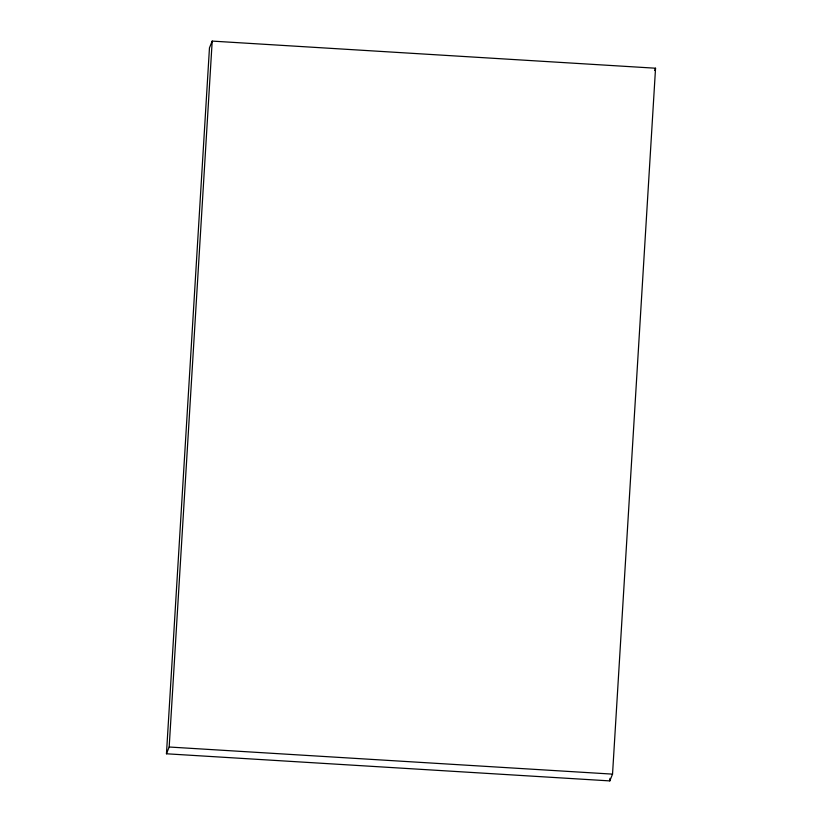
<?xml version="1.0" encoding="UTF-8"?>
<svg xmlns="http://www.w3.org/2000/svg" width="822" height="822" viewBox="0 0 822 822"><rect width="100%" height="100%" fill="white"/><g stroke="black" fill="none" stroke-linecap="round" stroke-linejoin="round"><path stroke-width="1.23" d="M166.455 753.784L209.466 47.871L212.199 41.1L655.545 68.216L612.534 774.129L609.801 780.9L166.455 753.784L169.178 747.013L212.199 41.1M609.801 780.9L609.965 778.342M654.641 70.476L655.545 68.216M169.178 747.013L612.534 774.129"/></g></svg>
